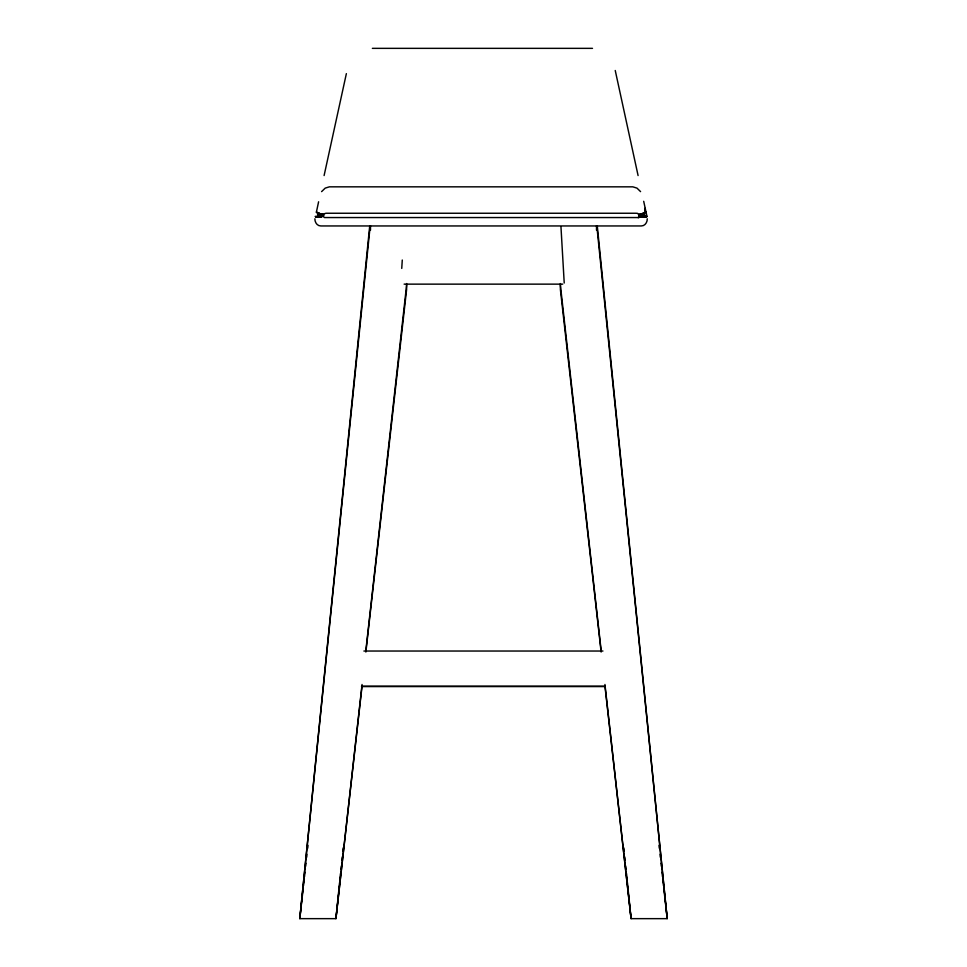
<?xml version="1.0" encoding="UTF-8"?>
<svg xmlns="http://www.w3.org/2000/svg" width="967" height="967" viewBox="0 0 967 967"><rect width="100%" height="100%" fill="white"/><g stroke="black" fill="none" stroke-linecap="round" stroke-linejoin="round"><path stroke-width="1.45" d="M320.971 216.572L323.196 216.33C325.879 214.469 319.654 213.598 322.12 214.444L321.612 216.801L320.911 216.548L322.954 216.233L324.501 217.551L637.676 217.551C640.77 217.466 638.752 212.474 636.189 213.248L325.988 213.248L323.776 213.912L322.93 216.294M401.752 268.415L402.272 260.026M643.865 213.332L645.908 211.978L640.033 214.432L640.553 216.801L642.463 216.995L641.81 213.997L640.033 214.432M369.732 225.843L299.794 918.65L335.924 918.65L362.009 686.461M370.192 225.746L299.794 918.65L303.167 888.685M338.655 891.598L335.924 918.65L362.057 684.467M338.958 888.588L339.562 882.581M339.864 879.571L340.469 873.564M340.928 869.055L341.23 866.045M341.834 860.038L342.137 857.028M342.741 851.02L343.043 848.023M365.744 651.444L406.611 285.168M303.505 885.687L304.17 879.704M304.508 876.706L305.016 872.21M305.693 866.214L306.031 863.229M306.696 857.233L307.035 854.236M307.711 848.24L308.05 845.243M365.877 652L406.611 289.484L406.611 283.549M647.261 218.784C647.394 222.217 645.062 225.976 641.326 225.952L320.826 225.952C317.091 225.976 314.758 222.217 314.891 218.784M644.723 210.661L644.977 208.28L644.759 210.818M324.102 175.559L346.367 73.637M322.12 214.444L316.39 212.136L318.602 201.789M317.152 217.2L318.058 212.559L317.285 217.249M317.889 217.382L318.759 213.429L318.07 212.994M319.279 213.683L318.506 217.212L315.484 216.656L316.342 216.826M318.868 217.345L319.63 213.804L318.506 213.332L317.647 217.285L315.242 216.403L317.103 216.971M320.355 213.997L319.702 216.995L321.612 216.801M316.39 212.136L320.79 214.154L320.137 217.14L319.11 216.777M321.129 216.62L321.636 214.275L323.57 214.65M645.799 212.063L643.962 213.03L644.88 217.249M643.962 213.03L645.062 216.971L646.923 216.403L644.518 217.285L643.659 213.332L642.523 213.804L643.297 217.345M646.73 216.39L643.647 217.212L642.886 213.683M646.718 216.693L645.823 216.826M316.306 216.813L317.406 216.862M321.6 191.623L325.214 188.118L329.372 186.836L632.817 186.836L636.975 188.118L640.577 191.623M642.439 213.755L638.595 214.638L638.969 216.342L641.036 216.632L640.517 214.263M643.901 213.308L641.375 214.154L642.028 217.152L643.091 216.777M644.965 212.873L641.375 214.154M638.595 214.638L640.71 214.154M638.969 216.342L641.266 216.644M640.553 216.801L641.278 216.596L639.187 216.257M645.883 216.813L644.735 216.874M372.368 48.35L592.493 48.35M404.121 284.141L562.721 284.141M363.894 651.033L602.937 651.033M361.537 686.219L605.294 686.219M361.561 686.57L605.269 686.57M323.341 214.565L319.702 213.719M318.264 213.32L320.79 214.154M316.547 212.438L318.203 213.042M317.2 212.873L318.3 213.332M615.242 70.494L638.087 175.559M643.696 201.305L647.02 216.608M645.001 217.2L644.095 212.982L643.406 213.429L644.264 217.382M658.95 845.243L659.289 848.24M659.965 854.236L660.304 857.233M660.969 863.229L661.307 866.214M661.984 872.21L662.492 876.706M662.83 879.704L663.495 885.687M663.833 888.685L667.206 918.65L631.076 918.65L604.991 686.461M601.123 652L560.389 289.484L560.389 283.549M560.389 285.168L601.256 651.444M604.943 684.467L631.076 918.65L628.345 891.598M597.268 225.843L667.206 918.65L596.808 225.746M623.957 848.023L624.259 851.02M624.863 857.028L625.166 860.038M625.77 866.045L626.072 869.055M626.531 873.564L627.136 879.571M627.438 882.581L628.042 888.588M560.969 226.919L564.22 283.029M596.506 225.71L596.506 230.182M370.494 225.71L370.494 230.182M639.417 216.632L639.09 217.357L639.477 216.644M323.631 213.755L323.631 213.755M638.982 217.37L638.256 217.72L639.018 217.442"/></g></svg>
